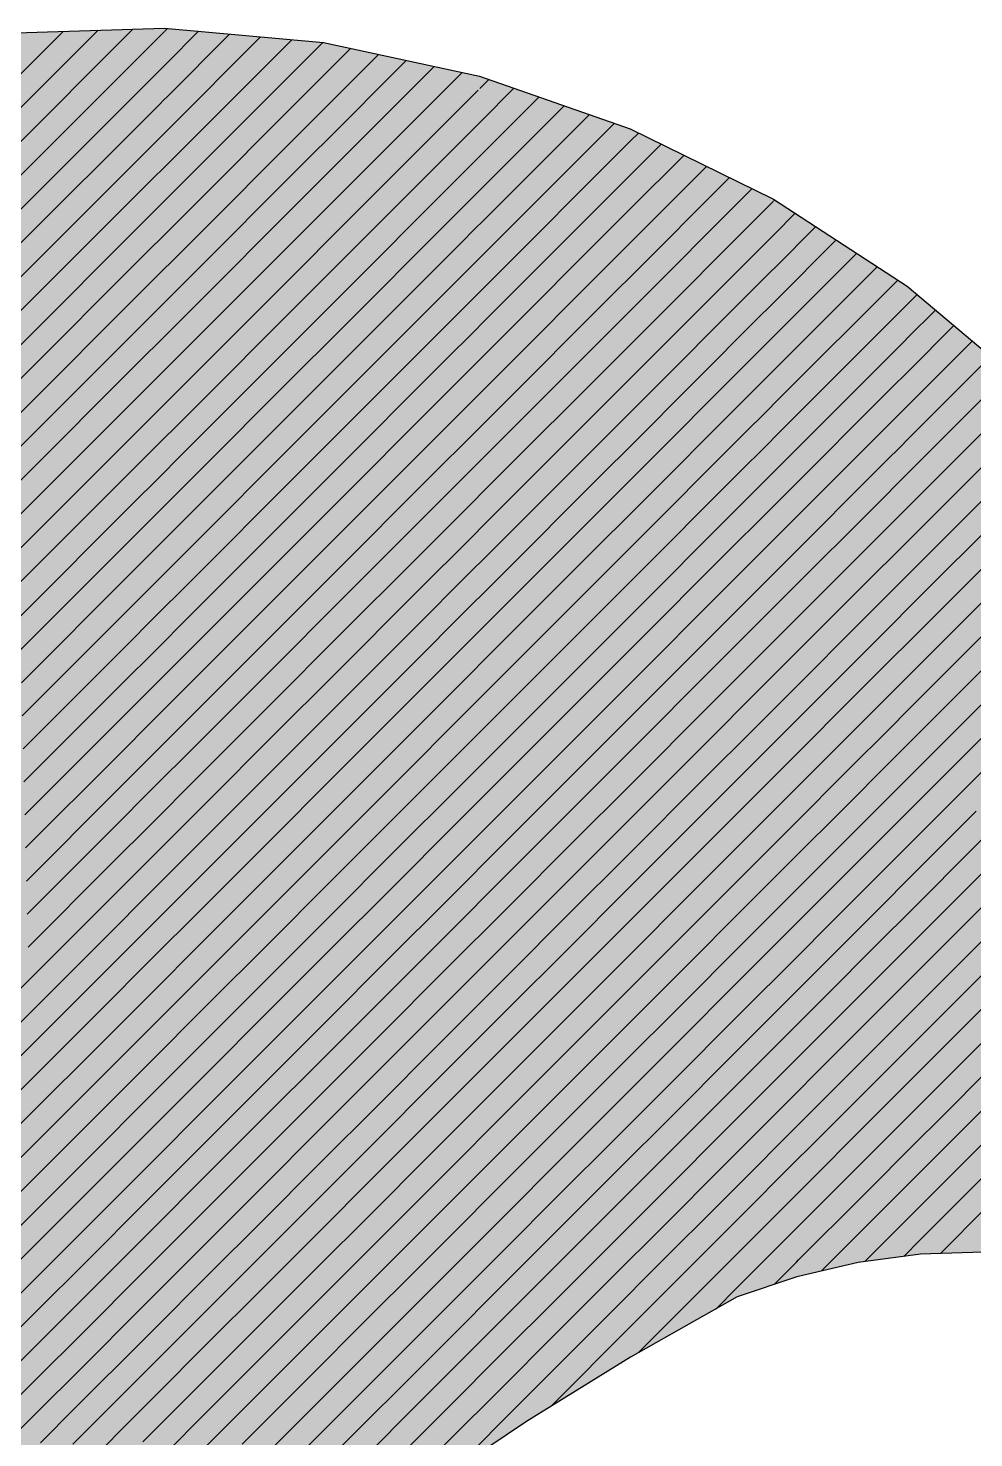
# Model space of a CAD drawing. Extents: x 0 to 13080, y 0 to 6750.
# Drawn here: x 12416.51 to 12431.32, y 1150.04 to 1172.11 of the extents above; entities that cross this region are included whole.
import ezdxf

# ---------------------------------------------------------------- set-up
doc = ezdxf.new("R2010")
doc.units = 0
doc.header["$MEASUREMENT"] = 0
doc.layers.add('MTH-CARIMBO-TXT1', color=1, linetype='CONTINUOUS')

msp = doc.modelspace()

# ---------------------------------------------------------------- linework, layer by layer
at = {"layer": 'MTH-CARIMBO-TXT1', "linetype": 'Continuous'}
for p, q in [((12416.194018, 1170.135864), (12418.150052, 1172.091898)), ((12418.647507, 1172.059023), (12418.691745, 1172.103261)), ((12416.167918, 1171.170424), (12417.055007, 1172.057513)), ((12416.180968, 1170.653144), (12417.60253, 1172.074706)), ((12416.207069, 1169.618585), (12418.642022, 1172.053539)), ((12418.668482, 1171.549668), (12419.177959, 1172.059144)), ((12418.689456, 1171.040312), (12419.664172, 1172.015028)), ((12418.71043, 1170.530956), (12420.150385, 1171.970911)), ((12418.731405, 1170.0216), (12420.636598, 1171.926794)), ((12418.752379, 1169.512245), (12421.122812, 1171.882677)), ((12421.136732, 1171.366267), (12421.560407, 1171.789942)), ((12421.13772, 1170.836925), (12421.996671, 1171.695876)), ((12416.220119, 1169.101305), (12418.605314, 1171.4865)), ((12418.605314, 1171.4865), (12418.636449, 1171.517635)), ((12418.636449, 1171.517635), (12418.668482, 1171.549668)), ((12421.138708, 1170.307583), (12422.432935, 1171.60181)), ((12421.139696, 1169.778241), (12422.869199, 1171.507745)), ((12418.773353, 1169.002889), (12421.103947, 1171.333482)), ((12421.103947, 1171.333482), (12421.136732, 1171.366267)), ((12421.140684, 1169.248899), (12423.305463, 1171.413679)), ((12423.586695, 1171.16458), (12423.725932, 1171.303817)), ((12418.628172, 1170.979028), (12418.689456, 1171.040312)), ((12421.141672, 1168.719557), (12423.557488, 1171.135373)), ((12423.604537, 1170.652092), (12424.119564, 1171.167119)), ((12423.62238, 1170.139605), (12424.513196, 1171.030421)), ((12416.233169, 1168.584025), (12418.568607, 1170.919462)), ((12418.568607, 1170.919462), (12418.628172, 1170.979028)), ((12418.794328, 1168.493533), (12421.071252, 1170.770457)), ((12421.071252, 1170.770457), (12421.13772, 1170.836925)), ((12423.640223, 1169.627118), (12424.906828, 1170.893723)), ((12421.14266, 1168.190215), (12423.496506, 1170.544061)), ((12423.496506, 1170.544061), (12423.550842, 1170.598397)), ((12423.550842, 1170.598397), (12423.604537, 1170.652092)), ((12423.658066, 1169.114631), (12425.30046, 1170.757025)), ((12423.675909, 1168.602143), (12425.694092, 1170.620326)), ((12416.246219, 1168.066745), (12418.531899, 1170.352424)), ((12418.531899, 1170.352424), (12418.619895, 1170.440421)), ((12418.619895, 1170.440421), (12418.71043, 1170.530956)), ((12423.693752, 1168.089656), (12425.925028, 1170.320932)), ((12425.925028, 1170.320932), (12425.94222, 1170.338124)), ((12425.94222, 1170.338124), (12426.073728, 1170.469632)), ((12418.815302, 1167.984177), (12421.038557, 1170.207433)), ((12421.038557, 1170.207433), (12421.138708, 1170.307583)), ((12423.529506, 1170.046731), (12423.62238, 1170.139605)), ((12425.942299, 1169.807873), (12426.429504, 1170.295079)), ((12425.942378, 1169.277623), (12426.78528, 1170.120525)), ((12418.495191, 1169.785386), (12418.611618, 1169.901814)), ((12418.611618, 1169.901814), (12418.731405, 1170.0216)), ((12421.143649, 1167.660874), (12423.435523, 1169.952748)), ((12423.435523, 1169.952748), (12423.529506, 1170.046731)), ((12425.942458, 1168.747372), (12427.141057, 1169.945971)), ((12416.25927, 1167.549465), (12418.495191, 1169.785386)), ((12421.005863, 1169.644408), (12421.139696, 1169.778241)), ((12423.711594, 1167.577169), (12425.878607, 1169.744182)), ((12425.878607, 1169.744182), (12425.942299, 1169.807873)), ((12425.942537, 1168.217122), (12427.496833, 1169.771417)), ((12418.603341, 1169.363207), (12418.752379, 1169.512245)), ((12418.836276, 1167.474822), (12421.005863, 1169.644408)), ((12423.374541, 1169.361436), (12423.508169, 1169.495064)), ((12423.508169, 1169.495064), (12423.640223, 1169.627118)), ((12425.942617, 1167.686871), (12427.852609, 1169.596863)), ((12416.27232, 1167.032186), (12418.458483, 1169.218348)), ((12418.458483, 1169.218348), (12418.603341, 1169.363207)), ((12420.973168, 1169.081383), (12421.140684, 1169.248899)), ((12421.144637, 1167.131532), (12423.374541, 1169.361436)), ((12425.832187, 1169.167431), (12425.942378, 1169.277623)), ((12425.942696, 1167.15662), (12428.182557, 1169.396481)), ((12428.187716, 1169.40164), (12428.206297, 1169.420221)), ((12418.595064, 1168.8246), (12418.773353, 1169.002889)), ((12418.857251, 1166.965466), (12420.973168, 1169.081383)), ((12423.486833, 1168.943398), (12423.658066, 1169.114631)), ((12423.729437, 1167.064682), (12425.832187, 1169.167431)), ((12428.198889, 1168.882483), (12428.527259, 1169.210853)), ((12428.210062, 1168.363326), (12428.848221, 1169.001485)), ((12418.421775, 1168.65131), (12418.595064, 1168.8246)), ((12423.313558, 1168.770123), (12423.486833, 1168.943398)), ((12425.942776, 1166.62637), (12428.107719, 1168.791313)), ((12428.107719, 1168.791313), (12428.167756, 1168.85135)), ((12428.167756, 1168.85135), (12428.198889, 1168.882483)), ((12428.221235, 1167.844169), (12429.169184, 1168.792117)), ((12416.28537, 1166.514906), (12418.421775, 1168.65131)), ((12420.940473, 1168.518358), (12421.141672, 1168.719557)), ((12421.145625, 1166.60219), (12423.313558, 1168.770123)), ((12423.465497, 1168.391732), (12423.675909, 1168.602143)), ((12423.74728, 1166.552194), (12425.785766, 1168.59068)), ((12425.785766, 1168.59068), (12425.942458, 1168.747372)), ((12428.232409, 1167.325012), (12429.490146, 1168.582749)), ((12418.586787, 1168.285993), (12418.794328, 1168.493533)), ((12418.878225, 1166.45611), (12420.940473, 1168.518358)), ((12423.252576, 1168.178811), (12423.465497, 1168.391732)), ((12428.149557, 1168.302821), (12428.210062, 1168.363326)), ((12428.243582, 1166.805855), (12429.811108, 1168.373381)), ((12418.385067, 1168.084272), (12418.586787, 1168.285993)), ((12420.907778, 1167.955333), (12421.14266, 1168.190215)), ((12421.146613, 1166.072848), (12423.252576, 1168.178811)), ((12425.739345, 1168.01393), (12425.942537, 1168.217122)), ((12425.942855, 1166.096119), (12428.03288, 1168.186144)), ((12428.03288, 1168.186144), (12428.149557, 1168.302821)), ((12428.254755, 1166.286698), (12430.13207, 1168.164013)), ((12416.29842, 1165.997626), (12418.385067, 1168.084272)), ((12418.578511, 1167.747386), (12418.815302, 1167.984177)), ((12418.899199, 1165.946754), (12420.907778, 1167.955333)), ((12423.444161, 1167.840065), (12423.693752, 1168.089656)), ((12423.765123, 1166.039707), (12425.739345, 1168.01393)), ((12430.285151, 1167.786765), (12430.435345, 1167.936959)), ((12418.348359, 1167.517234), (12418.578511, 1167.747386)), ((12423.191593, 1167.587498), (12423.444161, 1167.840065)), ((12425.692925, 1167.437179), (12425.942617, 1167.686871)), ((12427.958041, 1167.580975), (12428.131359, 1167.754292)), ((12428.131359, 1167.754292), (12428.221235, 1167.844169)), ((12428.265928, 1165.767541), (12430.245696, 1167.747309)), ((12430.245696, 1167.747309), (12430.26627, 1167.767883)), ((12430.26627, 1167.767883), (12430.285151, 1167.786765)), ((12430.292264, 1167.263548), (12430.723243, 1167.694526)), ((12416.311471, 1165.480346), (12418.348359, 1167.517234)), ((12418.570234, 1167.208779), (12418.836276, 1167.474822)), ((12420.875084, 1167.392309), (12421.143649, 1167.660874)), ((12421.147601, 1165.543506), (12423.191593, 1167.587498)), ((12423.422825, 1167.288399), (12423.711594, 1167.577169)), ((12425.942934, 1165.565868), (12427.958041, 1167.580975)), ((12430.299377, 1166.74033), (12431.01114, 1167.452093)), ((12418.920174, 1165.437399), (12420.875084, 1167.392309)), ((12423.130611, 1166.996185), (12423.422825, 1167.288399)), ((12423.782966, 1165.52722), (12425.692925, 1167.437179)), ((12428.11316, 1167.205764), (12428.232409, 1167.325012)), ((12430.238085, 1167.209368), (12430.292264, 1167.263548)), ((12418.311651, 1166.950196), (12418.570234, 1167.208779)), ((12420.842389, 1166.829284), (12421.144637, 1167.131532)), ((12423.401488, 1166.736733), (12423.729437, 1167.064682)), ((12425.646504, 1166.860429), (12425.942696, 1167.15662)), ((12427.883203, 1166.975807), (12428.11316, 1167.205764)), ((12428.277101, 1165.248384), (12430.179047, 1167.150331)), ((12430.179047, 1167.150331), (12430.238085, 1167.209368)), ((12430.30649, 1166.217113), (12431.299038, 1167.209661)), ((12416.324521, 1164.963066), (12418.311651, 1166.950196)), ((12418.561957, 1166.670172), (12418.857251, 1166.965466)), ((12418.941148, 1164.928043), (12420.842389, 1166.829284)), ((12421.148589, 1165.014164), (12423.130611, 1166.996185)), ((12423.800809, 1165.014733), (12425.646504, 1166.860429)), ((12425.943014, 1165.035618), (12427.883203, 1166.975807)), ((12428.094961, 1166.657235), (12428.243582, 1166.805855)), ((12430.313603, 1165.693896), (12431.586935, 1166.967228)), ((12418.274943, 1166.383158), (12418.561957, 1166.670172)), ((12420.809694, 1166.266259), (12421.145625, 1166.60219)), ((12423.069628, 1166.404873), (12423.401488, 1166.736733)), ((12425.600084, 1166.283678), (12425.942776, 1166.62637)), ((12427.808364, 1166.370638), (12428.094961, 1166.657235)), ((12430.112399, 1166.553352), (12430.2099, 1166.650853)), ((12430.2099, 1166.650853), (12430.299377, 1166.74033)), ((12430.320716, 1165.170679), (12431.874832, 1166.724795)), ((12416.337571, 1164.445786), (12418.274943, 1166.383158)), ((12418.55368, 1166.131565), (12418.878225, 1166.45611)), ((12421.149577, 1164.484822), (12423.069628, 1166.404873)), ((12423.380152, 1166.185067), (12423.74728, 1166.552194)), ((12425.943093, 1164.505367), (12427.808364, 1166.370638)), ((12428.288274, 1164.729227), (12430.112399, 1166.553352)), ((12430.327829, 1164.647462), (12432.16273, 1166.482363)), ((12418.238235, 1165.81612), (12418.55368, 1166.131565)), ((12418.962122, 1164.418687), (12420.809694, 1166.266259)), ((12423.008646, 1165.81356), (12423.380152, 1166.185067)), ((12423.818651, 1164.502245), (12425.600084, 1166.283678)), ((12428.076763, 1166.108706), (12428.254755, 1166.286698)), ((12430.181715, 1166.092338), (12430.30649, 1166.217113)), ((12418.545403, 1165.592958), (12418.899199, 1165.946754)), ((12420.777, 1165.703234), (12421.146613, 1166.072848)), ((12423.358816, 1165.6334), (12423.765123, 1166.039707)), ((12425.553663, 1165.706927), (12425.942855, 1166.096119)), ((12427.733526, 1165.765469), (12428.076763, 1166.108706)), ((12428.299447, 1164.21007), (12430.045751, 1165.956374)), ((12430.045751, 1165.956374), (12430.181715, 1166.092338)), ((12430.334942, 1164.124245), (12432.125867, 1165.91517)), ((12416.350622, 1163.928507), (12418.238235, 1165.81612)), ((12418.983097, 1163.909331), (12420.777, 1165.703234)), ((12421.150565, 1163.95548), (12423.008646, 1165.81356)), ((12423.836494, 1163.989758), (12425.553663, 1165.706927)), ((12425.943173, 1163.975116), (12427.733526, 1165.765469)), ((12428.058564, 1165.560178), (12428.265928, 1165.767541)), ((12430.153529, 1165.533823), (12430.313603, 1165.693896)), ((12418.201527, 1165.249082), (12418.545403, 1165.592958)), ((12420.744305, 1165.14021), (12421.147601, 1165.543506)), ((12422.947663, 1165.222248), (12423.358816, 1165.6334)), ((12423.33748, 1165.081734), (12423.782966, 1165.52722)), ((12425.507243, 1165.130177), (12425.942934, 1165.565868)), ((12427.658687, 1165.160301), (12428.058564, 1165.560178)), ((12429.979102, 1165.359395), (12430.153529, 1165.533823)), ((12416.363672, 1163.411227), (12418.201527, 1165.249082)), ((12418.537126, 1165.054351), (12418.920174, 1165.437399)), ((12428.040366, 1165.011649), (12428.277101, 1165.248384)), ((12428.31062, 1163.690913), (12429.979102, 1165.359395)), ((12430.342055, 1163.601028), (12432.049403, 1165.308375)), ((12418.164819, 1164.682044), (12418.537126, 1165.054351)), ((12419.004071, 1163.399976), (12420.744305, 1165.14021)), ((12421.151554, 1163.426138), (12422.947663, 1165.222248)), ((12422.886681, 1164.630935), (12423.33748, 1165.081734)), ((12423.854337, 1163.477271), (12425.507243, 1165.130177)), ((12425.460822, 1164.553426), (12425.943014, 1165.035618)), ((12425.943252, 1163.444866), (12427.658687, 1165.160301)), ((12430.125344, 1164.975307), (12430.320716, 1165.170679)), ((12418.528849, 1164.515744), (12418.941148, 1164.928043)), ((12420.71161, 1164.577185), (12421.148589, 1165.014164)), ((12423.316144, 1164.530068), (12423.800809, 1165.014733)), ((12427.583849, 1164.555132), (12428.040366, 1165.011649)), ((12429.912454, 1164.762417), (12430.125344, 1164.975307)), ((12416.376722, 1162.893947), (12418.164819, 1164.682044)), ((12421.152542, 1162.896796), (12422.886681, 1164.630935)), ((12428.022167, 1164.46312), (12428.288274, 1164.729227)), ((12428.321793, 1163.171756), (12429.912454, 1164.762417)), ((12430.097159, 1164.416792), (12430.327829, 1164.647462)), ((12430.349168, 1163.077811), (12431.972938, 1164.701581)), ((12418.128111, 1164.115006), (12418.528849, 1164.515744)), ((12418.520572, 1163.977137), (12418.962122, 1164.418687)), ((12419.025045, 1162.89062), (12420.71161, 1164.577185)), ((12420.678916, 1164.01416), (12421.149577, 1164.484822)), ((12422.825698, 1164.039623), (12423.316144, 1164.530068)), ((12423.294807, 1163.978401), (12423.818651, 1164.502245)), ((12423.87218, 1162.964784), (12425.460822, 1164.553426)), ((12425.414402, 1163.976675), (12425.943093, 1164.505367)), ((12425.943332, 1162.914615), (12427.583849, 1164.555132)), ((12427.50901, 1163.949964), (12428.022167, 1164.46312)), ((12429.845806, 1164.165439), (12430.097159, 1164.416792)), ((12428.003969, 1163.914592), (12428.299447, 1164.21007)), ((12428.332966, 1162.652599), (12429.845806, 1164.165439)), ((12416.389772, 1162.376667), (12418.128111, 1164.115006)), ((12418.091403, 1163.547968), (12418.520572, 1163.977137)), ((12419.04602, 1162.381264), (12420.678916, 1164.01416)), ((12420.646221, 1163.451135), (12421.150565, 1163.95548)), ((12421.15353, 1162.367454), (12422.825698, 1164.039623)), ((12422.764716, 1163.44831), (12423.294807, 1163.978401)), ((12423.273471, 1163.426735), (12423.836494, 1163.989758)), ((12423.890023, 1162.452296), (12425.414402, 1163.976675)), ((12425.367981, 1163.399925), (12425.943173, 1163.975116)), ((12425.943411, 1162.384364), (12427.50901, 1163.949964)), ((12430.068974, 1163.858277), (12430.334942, 1164.124245)), ((12430.356281, 1162.554594), (12431.896474, 1164.094786)), ((12418.512295, 1163.43853), (12418.983097, 1163.909331)), ((12427.434172, 1163.344795), (12428.003969, 1163.914592)), ((12429.779157, 1163.56846), (12430.068974, 1163.858277)), ((12416.402823, 1161.859387), (12418.091403, 1163.547968)), ((12427.98577, 1163.366063), (12428.31062, 1163.690913)), ((12428.34414, 1162.133442), (12429.779157, 1163.56846)), ((12430.040789, 1163.299762), (12430.342055, 1163.601028)), ((12430.363394, 1162.031377), (12431.820009, 1163.487992)), ((12418.054695, 1162.98093), (12418.512295, 1163.43853)), ((12418.504018, 1162.899923), (12419.004071, 1163.399976)), ((12419.066994, 1161.871908), (12420.646221, 1163.451135)), ((12420.613526, 1162.88811), (12421.151554, 1163.426138)), ((12421.154518, 1161.838112), (12422.764716, 1163.44831)), ((12422.703733, 1162.856997), (12423.273471, 1163.426735)), ((12423.252135, 1162.875069), (12423.854337, 1163.477271)), ((12423.907865, 1161.939809), (12425.367981, 1163.399925)), ((12425.321561, 1162.823174), (12425.943252, 1163.444866)), ((12425.94349, 1161.854114), (12427.434172, 1163.344795)), ((12427.359333, 1162.739626), (12427.98577, 1163.366063)), ((12429.712509, 1162.971482), (12430.040789, 1163.299762)), ((12427.967571, 1162.817534), (12428.321793, 1163.171756)), ((12430.012604, 1162.741247), (12430.349168, 1163.077811)), ((12416.415873, 1161.342108), (12418.054695, 1162.98093)), ((12418.017987, 1162.413891), (12418.504018, 1162.899923)), ((12418.495741, 1162.361316), (12419.025045, 1162.89062)), ((12419.087968, 1161.362553), (12420.613526, 1162.88811)), ((12420.580831, 1162.325086), (12421.152542, 1162.896796)), ((12421.155506, 1161.30877), (12422.703733, 1162.856997)), ((12422.642751, 1162.265685), (12423.252135, 1162.875069)), ((12423.230799, 1162.323402), (12423.87218, 1162.964784)), ((12423.925708, 1161.427322), (12425.321561, 1162.823174)), ((12425.27514, 1162.246424), (12425.943332, 1162.914615)), ((12427.284495, 1162.134458), (12427.967571, 1162.817534)), ((12428.355313, 1161.614285), (12429.712509, 1162.971482)), ((12430.370507, 1161.508159), (12431.743545, 1162.881198)), ((12425.94357, 1161.323863), (12427.359333, 1162.739626)), ((12427.949373, 1162.269006), (12428.332966, 1162.652599)), ((12429.645861, 1162.374503), (12430.012604, 1162.741247)), ((12416.428923, 1160.824828), (12418.017987, 1162.413891)), ((12418.487465, 1161.822709), (12419.04602, 1162.381264)), ((12423.209463, 1161.771736), (12423.890023, 1162.452296)), ((12425.22872, 1161.669673), (12425.943411, 1162.384364)), ((12428.366486, 1161.095128), (12429.645861, 1162.374503)), ((12429.984419, 1162.182731), (12430.356281, 1162.554594)), ((12417.981279, 1161.846853), (12418.495741, 1162.361316)), ((12419.108943, 1160.853197), (12420.580831, 1162.325086)), ((12420.548137, 1161.762061), (12421.15353, 1162.367454)), ((12421.156494, 1160.779428), (12422.642751, 1162.265685)), ((12422.581768, 1161.674372), (12423.230799, 1162.323402)), ((12423.943551, 1160.914835), (12425.27514, 1162.246424)), ((12427.209656, 1161.529289), (12427.949373, 1162.269006)), ((12429.579212, 1161.777525), (12429.984419, 1162.182731)), ((12430.37762, 1160.984942), (12431.667081, 1162.274403)), ((12423.188126, 1161.22007), (12423.907865, 1161.939809)), ((12425.943649, 1160.793612), (12427.284495, 1162.134458)), ((12427.931174, 1161.720477), (12428.34414, 1162.133442)), ((12429.956234, 1161.624216), (12430.363394, 1162.031377)), ((12416.441973, 1160.307548), (12417.981279, 1161.846853)), ((12417.944571, 1161.279815), (12418.487465, 1161.822709)), ((12418.479188, 1161.284102), (12419.066994, 1161.871908)), ((12419.129917, 1160.343841), (12420.548137, 1161.762061)), ((12420.515442, 1161.199036), (12421.154518, 1161.838112)), ((12422.520786, 1161.08306), (12423.209463, 1161.771736)), ((12425.182299, 1161.092922), (12425.94349, 1161.854114)), ((12427.134817, 1160.92412), (12427.931174, 1161.720477)), ((12428.377659, 1160.575972), (12429.579212, 1161.777525)), ((12421.157482, 1160.250086), (12422.581768, 1161.674372)), ((12423.961394, 1160.402347), (12425.22872, 1161.669673)), ((12425.943729, 1160.263362), (12427.209656, 1161.529289)), ((12427.912976, 1161.171948), (12428.355313, 1161.614285)), ((12429.512564, 1161.180547), (12429.956234, 1161.624216)), ((12429.928049, 1161.065701), (12430.370507, 1161.508159)), ((12430.384733, 1160.461725), (12431.590616, 1161.667609)), ((12416.455024, 1159.790268), (12417.944571, 1161.279815)), ((12417.907863, 1160.712777), (12418.479188, 1161.284102)), ((12418.470911, 1160.745495), (12419.087968, 1161.362553)), ((12420.482747, 1160.636011), (12421.155506, 1161.30877)), ((12423.16679, 1160.668404), (12423.925708, 1161.427322)), ((12425.135879, 1160.516172), (12425.94357, 1161.323863)), ((12419.150891, 1159.834485), (12420.515442, 1161.199036)), ((12421.15847, 1159.720744), (12422.520786, 1161.08306)), ((12422.459803, 1160.491747), (12423.188126, 1161.22007)), ((12423.979237, 1159.88986), (12425.182299, 1161.092922)), ((12427.059979, 1160.318952), (12427.912976, 1161.171948)), ((12427.894777, 1160.62342), (12428.366486, 1161.095128)), ((12428.388832, 1160.056815), (12429.512564, 1161.180547)), ((12429.445916, 1160.583568), (12429.928049, 1161.065701)), ((12430.391846, 1159.938508), (12431.514152, 1161.060814)), ((12418.462634, 1160.206888), (12419.108943, 1160.853197)), ((12423.145454, 1160.116737), (12423.943551, 1160.914835)), ((12425.943808, 1159.733111), (12427.134817, 1160.92412)), ((12429.899864, 1160.507186), (12430.37762, 1160.984942)), ((12416.468074, 1159.272988), (12417.907863, 1160.712777)), ((12417.871155, 1160.145739), (12418.470911, 1160.745495)), ((12419.171866, 1159.32513), (12420.482747, 1160.636011)), ((12420.450053, 1160.072987), (12421.156494, 1160.779428)), ((12422.398821, 1159.900434), (12423.16679, 1160.668404)), ((12425.089458, 1159.939421), (12425.943649, 1160.793612)), ((12426.98514, 1159.713783), (12427.894777, 1160.62342)), ((12421.159459, 1159.191402), (12422.459803, 1160.491747)), ((12423.124118, 1159.565071), (12423.961394, 1160.402347)), ((12423.99708, 1159.377373), (12425.135879, 1160.516172)), ((12427.876578, 1160.074891), (12428.377659, 1160.575972)), ((12428.400005, 1159.537658), (12429.445916, 1160.583568)), ((12429.379267, 1159.98659), (12429.899864, 1160.507186)), ((12429.871678, 1159.948671), (12430.384733, 1160.461725)), ((12430.398959, 1159.415291), (12431.437687, 1160.45402)), ((12417.834447, 1159.578701), (12418.462634, 1160.206888)), ((12418.454357, 1159.668281), (12419.129917, 1160.343841)), ((12420.417358, 1159.509962), (12421.157482, 1160.250086)), ((12425.043038, 1159.362671), (12425.943729, 1160.263362)), ((12425.943888, 1159.20286), (12427.059979, 1160.318952)), ((12416.481124, 1158.755708), (12417.871155, 1160.145739)), ((12419.19284, 1158.815774), (12420.450053, 1160.072987)), ((12422.337838, 1159.309122), (12423.145454, 1160.116737)), ((12426.910302, 1159.108614), (12427.876578, 1160.074891)), ((12427.85838, 1159.526362), (12428.388832, 1160.056815)), ((12428.411178, 1159.018501), (12429.379267, 1159.98659)), ((12429.312619, 1159.389611), (12429.871678, 1159.948671)), ((12418.44608, 1159.129674), (12419.150891, 1159.834485)), ((12421.160447, 1158.66206), (12422.398821, 1159.900434)), ((12423.102781, 1159.013405), (12423.979237, 1159.88986)), ((12424.014922, 1158.864885), (12425.089458, 1159.939421)), ((12424.996617, 1158.78592), (12425.943808, 1159.733111)), ((12429.843493, 1159.390156), (12430.391846, 1159.938508)), ((12430.406072, 1158.892074), (12431.361223, 1159.847225)), ((12431.284759, 1159.240431), (12431.838256, 1159.793928)), ((12416.494174, 1158.238429), (12417.834447, 1159.578701)), ((12417.797739, 1159.011663), (12418.454357, 1159.668281)), ((12419.213814, 1158.306418), (12420.417358, 1159.509962)), ((12420.384663, 1158.946937), (12421.15847, 1159.720744)), ((12422.276856, 1158.717809), (12423.124118, 1159.565071)), ((12425.943967, 1158.67261), (12426.98514, 1159.713783)), ((12426.835463, 1158.503446), (12427.85838, 1159.526362)), ((12427.840181, 1158.977834), (12428.400005, 1159.537658)), ((12418.437803, 1158.591067), (12419.171866, 1159.32513)), ((12421.161435, 1158.132718), (12422.337838, 1159.309122)), ((12423.081445, 1158.461738), (12423.99708, 1159.377373)), ((12424.032765, 1158.352398), (12425.043038, 1159.362671)), ((12428.422351, 1158.499344), (12429.312619, 1159.389611)), ((12429.245971, 1158.792633), (12429.843493, 1159.390156)), ((12429.815308, 1158.83164), (12430.398959, 1159.415291)), ((12417.761031, 1158.444625), (12418.44608, 1159.129674)), ((12420.351969, 1158.383912), (12421.159459, 1159.191402)), ((12424.950197, 1158.209169), (12425.943888, 1159.20286)), ((12425.944046, 1158.142359), (12426.910302, 1159.108614)), ((12430.413185, 1158.368857), (12431.284759, 1159.240431)), ((12431.208294, 1158.633636), (12431.808338, 1159.23368)), ((12416.507225, 1157.721149), (12417.797739, 1159.011663)), ((12419.234789, 1157.797062), (12420.384663, 1158.946937)), ((12422.215873, 1158.126497), (12423.102781, 1159.013405)), ((12423.060109, 1157.910072), (12424.014922, 1158.864885)), ((12426.760625, 1157.898277), (12427.840181, 1158.977834)), ((12427.821983, 1158.429305), (12428.411178, 1159.018501)), ((12429.787123, 1158.273125), (12430.406072, 1158.892074)), ((12418.429526, 1158.05246), (12419.19284, 1158.815774)), ((12420.319274, 1157.820887), (12421.160447, 1158.66206)), ((12421.162423, 1157.603376), (12422.276856, 1158.717809)), ((12424.050608, 1157.839911), (12424.996617, 1158.78592)), ((12424.903776, 1157.632419), (12425.943967, 1158.67261)), ((12428.433524, 1157.980187), (12429.245971, 1158.792633)), ((12429.179322, 1158.195655), (12429.815308, 1158.83164)), ((12430.420298, 1157.84564), (12431.208294, 1158.633636)), ((12431.13183, 1158.026842), (12431.77842, 1158.673432)), ((12416.520275, 1157.203869), (12417.761031, 1158.444625)), ((12417.724323, 1157.877587), (12418.437803, 1158.591067)), ((12422.154891, 1157.535184), (12423.081445, 1158.461738)), ((12425.944126, 1157.612108), (12426.835463, 1158.503446)), ((12426.685786, 1157.293109), (12427.821983, 1158.429305)), ((12427.803784, 1157.880776), (12428.422351, 1158.499344)), ((12418.421249, 1157.513853), (12419.213814, 1158.306418)), ((12419.255763, 1157.287707), (12420.351969, 1158.383912)), ((12423.038773, 1157.358406), (12424.032765, 1158.352398)), ((12424.068451, 1157.327424), (12424.950197, 1158.209169)), ((12428.444697, 1157.46103), (12429.179322, 1158.195655)), ((12429.112674, 1157.598676), (12429.787123, 1158.273125)), ((12429.758938, 1157.71461), (12430.413185, 1158.368857)), ((12417.687615, 1157.310549), (12418.429526, 1158.05246)), ((12420.286579, 1157.257863), (12421.161435, 1158.132718)), ((12421.163411, 1157.074034), (12422.215873, 1158.126497)), ((12424.857356, 1157.055668), (12425.944046, 1158.142359)), ((12427.785586, 1157.332248), (12428.433524, 1157.980187)), ((12430.427411, 1157.322423), (12431.13183, 1158.026842)), ((12431.055365, 1157.420047), (12431.748502, 1158.113184)), ((12416.533325, 1156.686589), (12417.724323, 1157.877587)), ((12418.412972, 1156.975246), (12419.234789, 1157.797062)), ((12419.276738, 1156.778351), (12420.319274, 1157.820887)), ((12422.093908, 1156.943872), (12423.060109, 1157.910072)), ((12423.017437, 1156.80674), (12424.050608, 1157.839911)), ((12425.944205, 1157.081858), (12426.760625, 1157.898277)), ((12426.610948, 1156.68794), (12427.803784, 1157.880776)), ((12429.730753, 1157.156095), (12430.420298, 1157.84564)), ((12420.253885, 1156.694838), (12421.162423, 1157.603376)), ((12421.164399, 1156.544692), (12422.154891, 1157.535184)), ((12424.086294, 1156.814936), (12424.903776, 1157.632419)), ((12424.810935, 1156.478918), (12425.944126, 1157.612108)), ((12428.455871, 1156.941873), (12429.112674, 1157.598676)), ((12429.046026, 1157.001698), (12429.758938, 1157.71461)), ((12430.978901, 1156.813253), (12431.718584, 1157.552936)), ((12416.546376, 1156.169309), (12417.687615, 1157.310549)), ((12417.650907, 1156.743511), (12418.421249, 1157.513853)), ((12422.032926, 1156.352559), (12423.038773, 1157.358406)), ((12422.9961, 1156.255073), (12424.068451, 1157.327424)), ((12426.536109, 1156.082771), (12427.785586, 1157.332248)), ((12427.767387, 1156.783719), (12428.444697, 1157.46103)), ((12429.702568, 1156.59758), (12430.427411, 1157.322423)), ((12430.434524, 1156.799205), (12431.055365, 1157.420047)), ((12415.805392, 1156.488986), (12416.520275, 1157.203869)), ((12418.404695, 1156.436639), (12419.255763, 1157.287707)), ((12419.297712, 1156.268995), (12420.286579, 1157.257863)), ((12424.764514, 1155.902167), (12425.944205, 1157.081858)), ((12425.944285, 1156.551607), (12426.685786, 1157.293109)), ((12428.979377, 1156.404719), (12429.730753, 1157.156095)), ((12417.614199, 1156.176473), (12418.412972, 1156.975246)), ((12420.22119, 1156.131813), (12421.163411, 1157.074034)), ((12421.165387, 1156.01535), (12422.093908, 1156.943872)), ((12424.104137, 1156.302449), (12424.857356, 1157.055668)), ((12427.749188, 1156.23519), (12428.455871, 1156.941873)), ((12428.467044, 1156.422716), (12429.046026, 1157.001698)), ((12430.902437, 1156.206458), (12431.688666, 1156.992688)), ((12415.793498, 1155.946762), (12416.533325, 1156.686589)), ((12416.559426, 1155.65203), (12417.650907, 1156.743511)), ((12418.396418, 1155.898032), (12419.276738, 1156.778351)), ((12419.318686, 1155.75964), (12420.253885, 1156.694838)), ((12421.971943, 1155.761246), (12423.017437, 1156.80674)), ((12422.974764, 1155.703407), (12424.086294, 1156.814936)), ((12425.944364, 1156.021356), (12426.610948, 1156.68794)), ((12426.461271, 1155.477603), (12427.767387, 1156.783719)), ((12429.674383, 1156.039064), (12430.434524, 1156.799205)), ((12430.441637, 1156.275988), (12430.978901, 1156.813253)), ((12417.577491, 1155.609435), (12418.404695, 1156.436639)), ((12420.188495, 1155.568788), (12421.164399, 1156.544692)), ((12424.121979, 1155.789962), (12424.810935, 1156.478918)), ((12424.718094, 1155.325416), (12425.944285, 1156.551607)), ((12427.73099, 1155.686662), (12428.467044, 1156.422716)), ((12428.912729, 1155.807741), (12429.702568, 1156.59758)), ((12430.825972, 1155.599664), (12431.658748, 1156.43244)), ((12418.388142, 1155.359425), (12419.297712, 1156.268995)), ((12421.166375, 1155.486008), (12422.032926, 1156.352559)), ((12421.910961, 1155.169934), (12422.9961, 1156.255073)), ((12422.953428, 1155.151741), (12424.104137, 1156.302449)), ((12426.386432, 1154.872434), (12427.749188, 1156.23519)), ((12428.478217, 1155.903559), (12428.979377, 1156.404719)), ((12429.646198, 1155.480549), (12430.441637, 1156.275988)), ((12430.44875, 1155.752771), (12430.902437, 1156.206458)), ((12415.781605, 1155.404539), (12416.546376, 1156.169309)), ((12416.572476, 1155.13475), (12417.614199, 1156.176473)), ((12419.339661, 1155.250284), (12420.22119, 1156.131813)), ((12420.1558, 1155.005764), (12421.165387, 1156.01535)), ((12424.671673, 1154.748666), (12425.944364, 1156.021356)), ((12425.944444, 1155.491106), (12426.536109, 1156.082771)), ((12428.846081, 1155.210762), (12429.674383, 1156.039064)), ((12417.540783, 1155.042397), (12418.396418, 1155.898032)), ((12418.379865, 1154.820818), (12419.318686, 1155.75964)), ((12421.167364, 1154.956666), (12421.971943, 1155.761246)), ((12422.932092, 1154.600074), (12424.121979, 1155.789962)), ((12424.139822, 1155.277475), (12424.764514, 1155.902167)), ((12427.712791, 1155.138133), (12428.478217, 1155.903559)), ((12428.48939, 1155.384402), (12428.912729, 1155.807741)), ((12430.749508, 1154.992869), (12431.62883, 1155.872191)), ((12415.769711, 1154.862315), (12416.559426, 1155.65203)), ((12416.585526, 1154.61747), (12417.577491, 1155.609435)), ((12419.360635, 1154.740928), (12420.188495, 1155.568788)), ((12421.849978, 1154.578621), (12422.974764, 1155.703407)), ((12426.311593, 1154.267265), (12427.73099, 1155.686662)), ((12429.618013, 1154.922034), (12430.44875, 1155.752771)), ((12430.455863, 1155.229554), (12430.825972, 1155.599664)), ((12417.504075, 1154.475359), (12418.388142, 1155.359425)), ((12420.123106, 1154.442739), (12421.166375, 1155.486008)), ((12424.157665, 1154.764987), (12424.718094, 1155.325416)), ((12424.625253, 1154.171915), (12425.944444, 1155.491106)), ((12425.944523, 1154.960855), (12426.461271, 1155.477603)), ((12427.694593, 1154.589604), (12428.48939, 1155.384402)), ((12428.779432, 1154.613784), (12429.646198, 1155.480549)), ((12430.673043, 1154.386075), (12431.598912, 1155.311943)), ((12415.757818, 1154.320091), (12416.572476, 1155.13475)), ((12418.371588, 1154.282211), (12419.339661, 1155.250284)), ((12421.168352, 1154.427324), (12421.910961, 1155.169934)), ((12421.788996, 1153.987309), (12422.953428, 1155.151741)), ((12422.910756, 1154.048408), (12424.139822, 1155.277475)), ((12426.236755, 1153.662097), (12427.712791, 1155.138133)), ((12428.500563, 1154.865245), (12428.846081, 1155.210762)), ((12429.589827, 1154.363519), (12430.455863, 1155.229554)), ((12416.598577, 1154.10019), (12417.540783, 1155.042397)), ((12419.381609, 1154.231572), (12420.1558, 1155.005764)), ((12420.090411, 1153.879714), (12421.167364, 1154.956666)), ((12424.578832, 1153.595164), (12425.944523, 1154.960855)), ((12425.944602, 1154.430604), (12426.386432, 1154.872434)), ((12428.712784, 1154.016806), (12429.618013, 1154.922034)), ((12430.462976, 1154.706337), (12430.749508, 1154.992869)), ((12417.467367, 1153.90832), (12418.379865, 1154.820818)), ((12418.363311, 1153.743604), (12419.360635, 1154.740928)), ((12422.889419, 1153.496742), (12424.157665, 1154.764987)), ((12424.175508, 1154.2525), (12424.671673, 1154.748666)), ((12427.676394, 1154.041076), (12428.500563, 1154.865245)), ((12429.561642, 1153.805004), (12430.462976, 1154.706337)), ((12430.596579, 1153.77928), (12431.568994, 1154.751695)), ((12415.745924, 1153.777868), (12416.585526, 1154.61747)), ((12416.611627, 1153.58291), (12417.504075, 1154.475359)), ((12419.402584, 1153.722217), (12420.123106, 1154.442739)), ((12421.16934, 1153.897982), (12421.849978, 1154.578621)), ((12421.728014, 1153.395996), (12422.932092, 1154.600074)), ((12424.532412, 1153.018414), (12425.944602, 1154.430604)), ((12426.161916, 1153.056928), (12427.694593, 1154.589604)), ((12428.511736, 1154.346088), (12428.779432, 1154.613784)), ((12417.430659, 1153.341282), (12418.371588, 1154.282211)), ((12418.355034, 1153.204997), (12419.381609, 1154.231572)), ((12420.057716, 1153.316689), (12421.168352, 1154.427324)), ((12422.868083, 1152.945075), (12424.175508, 1154.2525)), ((12425.944682, 1153.900354), (12426.311593, 1154.267265)), ((12427.658195, 1153.492547), (12428.511736, 1154.346088)), ((12428.646136, 1153.419827), (12429.589827, 1154.363519)), ((12430.470089, 1154.18312), (12430.673043, 1154.386075)), ((12415.734031, 1153.235644), (12416.598577, 1154.10019)), ((12421.667031, 1152.804683), (12422.910756, 1154.048408)), ((12424.193351, 1153.740013), (12424.625253, 1154.171915)), ((12426.087078, 1152.451759), (12427.676394, 1154.041076)), ((12428.522909, 1153.826931), (12428.712784, 1154.016806)), ((12429.533457, 1153.246488), (12430.470089, 1154.18312)), ((12430.520115, 1153.172486), (12431.539076, 1154.191447)), ((12416.624677, 1153.06563), (12417.467367, 1153.90832)), ((12419.423558, 1153.212861), (12420.090411, 1153.879714)), ((12420.025022, 1152.753664), (12421.16934, 1153.897982)), ((12421.170328, 1153.368641), (12421.788996, 1153.987309)), ((12424.485991, 1152.441663), (12425.944682, 1153.900354)), ((12427.639997, 1152.944018), (12428.522909, 1153.826931)), ((12428.579488, 1152.822849), (12429.561642, 1153.805004)), ((12430.477202, 1153.659903), (12430.596579, 1153.77928)), ((12415.722137, 1152.69342), (12416.611627, 1153.58291)), ((12417.393951, 1152.774244), (12418.363311, 1153.743604)), ((12418.346757, 1152.66639), (12419.402584, 1153.722217)), ((12422.846747, 1152.393409), (12424.193351, 1153.740013)), ((12424.211194, 1153.227526), (12424.578832, 1153.595164)), ((12425.944761, 1153.370103), (12426.236755, 1153.662097)), ((12429.615079, 1152.79778), (12430.477202, 1153.659903)), ((12430.800786, 1152.922827), (12431.509158, 1153.631199)), ((12416.637727, 1152.548351), (12417.430659, 1153.341282)), ((12419.992327, 1152.19064), (12421.170328, 1153.368641)), ((12421.171316, 1152.839299), (12421.728014, 1153.395996)), ((12421.606049, 1152.213371), (12422.889419, 1153.496742)), ((12424.439571, 1151.864913), (12425.944761, 1153.370103)), ((12426.012239, 1151.846591), (12427.658195, 1153.492547)), ((12428.534082, 1153.307774), (12428.646136, 1153.419827)), ((12417.357243, 1152.207206), (12418.355034, 1153.204997)), ((12418.33848, 1152.127783), (12419.423558, 1153.212861)), ((12419.444532, 1152.703505), (12420.057716, 1153.316689)), ((12422.825411, 1151.841743), (12424.211194, 1153.227526)), ((12427.621798, 1152.39549), (12428.534082, 1153.307774)), ((12428.937483, 1152.650514), (12429.533457, 1153.246488)), ((12430.225773, 1152.878144), (12430.484315, 1153.136686)), ((12430.484315, 1153.136686), (12430.520115, 1153.172486)), ((12415.710244, 1152.151197), (12416.624677, 1153.06563)), ((12421.545066, 1151.622058), (12422.868083, 1152.945075)), ((12424.229036, 1152.715038), (12424.532412, 1153.018414)), ((12425.944841, 1152.839852), (12426.161916, 1153.056928)), ((12426.069272, 1151.373294), (12427.639997, 1152.944018)), ((12416.650778, 1152.031071), (12417.393951, 1152.774244)), ((12417.320535, 1151.640168), (12418.346757, 1152.66639)), ((12418.330203, 1151.589176), (12419.444532, 1152.703505)), ((12419.465507, 1152.194149), (12420.025022, 1152.753664)), ((12419.959632, 1151.627615), (12421.171316, 1152.839299)), ((12421.172304, 1152.309957), (12421.667031, 1152.804683)), ((12422.804075, 1151.290077), (12424.229036, 1152.715038)), ((12424.39315, 1151.288162), (12425.944841, 1152.839852)), ((12428.197102, 1152.440463), (12428.545255, 1152.788617)), ((12428.545255, 1152.788617), (12428.579488, 1152.822849)), ((12415.69835, 1151.608973), (12416.637727, 1152.548351)), ((12425.94492, 1152.309602), (12426.087078, 1152.451759)), ((12419.926938, 1151.06459), (12421.172304, 1152.309957)), ((12421.484084, 1151.030746), (12422.846747, 1152.393409)), ((12424.246879, 1152.202551), (12424.485991, 1152.441663)), ((12424.34673, 1150.711411), (12425.94492, 1152.309602)), ((12427.281122, 1152.054813), (12427.621798, 1152.39549)), ((12415.686456, 1151.06675), (12416.650778, 1152.031071)), ((12416.663828, 1151.513791), (12417.357243, 1152.207206)), ((12417.283827, 1151.07313), (12418.33848, 1152.127783)), ((12418.321926, 1151.050569), (12419.465507, 1152.194149)), ((12419.486481, 1151.684794), (12419.992327, 1152.19064)), ((12421.173292, 1151.780615), (12421.606049, 1152.213371)), ((12422.782738, 1150.73841), (12424.246879, 1152.202551)), ((12421.423101, 1150.439433), (12422.825411, 1151.841743)), ((12424.264722, 1151.690064), (12424.439571, 1151.864913)), ((12425.945, 1151.779351), (12426.012239, 1151.846591)), ((12416.676878, 1150.996511), (12417.320535, 1151.640168)), ((12417.247119, 1150.506092), (12418.330203, 1151.589176)), ((12418.313649, 1150.511962), (12419.486481, 1151.684794)), ((12419.507455, 1151.175438), (12419.959632, 1151.627615)), ((12419.894243, 1150.501565), (12421.173292, 1151.780615)), ((12421.17428, 1151.251273), (12421.545066, 1151.622058)), ((12422.761402, 1150.186744), (12424.264722, 1151.690064)), ((12424.700431, 1150.534783), (12425.945, 1151.779351)), ((12415.674563, 1150.524526), (12416.663828, 1151.513791)), ((12418.305372, 1149.973355), (12419.507455, 1151.175438)), ((12419.861548, 1149.938541), (12421.17428, 1151.251273)), ((12421.362119, 1149.848121), (12422.804075, 1151.290077)), ((12422.740066, 1149.635078), (12424.282565, 1151.177577)), ((12424.282565, 1151.177577), (12424.39315, 1151.288162)), ((12415.662669, 1149.982302), (12416.676878, 1150.996511)), ((12416.689928, 1150.479231), (12417.283827, 1151.07313)), ((12417.210411, 1149.939054), (12418.321926, 1151.050569)), ((12419.52843, 1150.666082), (12419.926938, 1151.06459)), ((12421.175268, 1150.721931), (12421.484084, 1151.030746)), ((12419.828854, 1149.375516), (12421.175268, 1150.721931)), ((12421.301136, 1149.256808), (12422.782738, 1150.73841)), ((12424.300408, 1150.665089), (12424.34673, 1150.711411)), ((12415.650776, 1149.440079), (12416.689928, 1150.479231)), ((12416.702979, 1149.961952), (12417.247119, 1150.506092)), ((12417.173703, 1149.372016), (12418.313649, 1150.511962)), ((12418.297096, 1149.434748), (12419.52843, 1150.666082)), ((12419.549404, 1150.156726), (12419.894243, 1150.501565)), ((12423.134718, 1149.4994), (12424.300408, 1150.665089)), ((12421.176257, 1150.192589), (12421.423101, 1150.439433)), ((12418.288819, 1148.896141), (12419.549404, 1150.156726)), ((12419.796159, 1148.812491), (12421.176257, 1150.192589)), ((12421.240154, 1148.665495), (12422.761402, 1150.186744))]:
    msp.add_line(p, q, dxfattribs=at)
for points in [[(12416.146258, 1172.028978), (12418.645513, 1172.107456), (12421.13577, 1171.881501), (12423.580084, 1171.354466), (12425.94219, 1170.534168), (12428.187046, 1169.432779), (12430.281346, 1168.066638), (12432.194021, 1166.456013), (12433.251064, 1165.462622), (12434.241581, 1164.402885), (12435.161417, 1163.281249), (12436.006712, 1162.102418), (12436.773922, 1160.871339), (12437.459826, 1159.593176), (12438.061548, 1158.273291), (12438.576563, 1156.917221), (12439.002711, 1155.530655), (12439.338204, 1154.119411), (12439.581634, 1152.689408), (12439.73198, 1151.246646), (12439.788611, 1149.797178)], [(12438.526496, 1149.888744), (12437.806811, 1150.562241), (12437.024607, 1151.161994), (12436.187412, 1151.682234), (12435.303278, 1152.117956), (12434.380712, 1152.464968), (12433.428588, 1152.719932), (12432.456067, 1152.880395), (12431.472504, 1152.944814), (12430.487361, 1152.912568), (12429.510116, 1152.783967), (12428.55017, 1152.56025), (12427.616758, 1152.243568), (12425.945071, 1151.303445), (12424.313269, 1150.29568), (12422.724088, 1149.221961)]]:
    msp.add_lwpolyline(points, dxfattribs=at)
for points in [[(12416.146258, 1172.028978), (12418.645513, 1172.107456), (12416.845692, 1144.305141)], [(12418.645513, 1172.107456), (12418.238529, 1145.623616), (12416.845692, 1144.305141)], [(12418.238529, 1145.623616), (12418.645513, 1172.107456), (12419.68417, 1146.883969)], [(12418.645513, 1172.107456), (12421.13577, 1171.881501), (12419.68417, 1146.883969)], [(12415.507995, 1142.930756), (12416.146258, 1172.028978), (12416.845692, 1144.305141)], [(12419.68417, 1146.883969), (12421.13577, 1171.881501), (12421.180193, 1148.084088)], [(12421.13577, 1171.881501), (12423.580084, 1171.354466), (12421.180193, 1148.084088)], [(12421.180193, 1148.084088), (12423.580084, 1171.354466), (12422.724088, 1149.221961)], [(12423.580084, 1171.354466), (12424.313269, 1150.29568), (12422.724088, 1149.221961)], [(12425.94219, 1170.534168), (12424.313269, 1150.29568), (12423.580084, 1171.354466)], [(12425.94219, 1170.534168), (12425.945071, 1151.303445), (12424.313269, 1150.29568)], [(12428.187046, 1169.432779), (12425.945071, 1151.303445), (12425.94219, 1170.534168)], [(12428.187046, 1169.432779), (12427.616758, 1152.243568), (12425.945071, 1151.303445)], [(12427.616758, 1152.243568), (12428.187046, 1169.432779), (12428.55017, 1152.56025)], [(12428.187046, 1169.432779), (12430.281346, 1168.066638), (12428.55017, 1152.56025)], [(12430.281346, 1168.066638), (12429.510116, 1152.783967), (12428.55017, 1152.56025)], [(12429.510116, 1152.783967), (12430.281346, 1168.066638), (12430.487361, 1152.912568)], [(12430.281346, 1168.066638), (12432.194021, 1166.456013), (12430.487361, 1152.912568)], [(12432.194021, 1166.456013), (12431.472504, 1152.944814), (12430.487361, 1152.912568)]]:
    msp.add_solid(points, dxfattribs=at)

doc.saveas('drawing.dxf')
